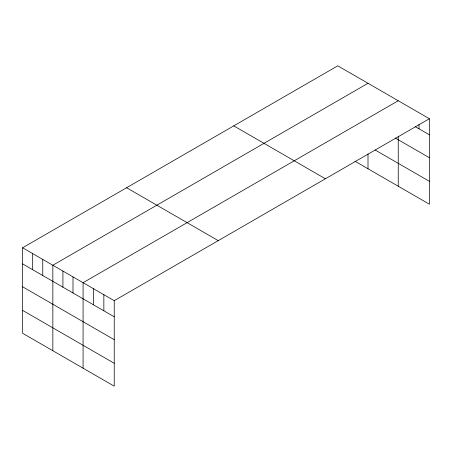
<?xml version="1.0" encoding="UTF-8"?>
<svg xmlns="http://www.w3.org/2000/svg" width="452" height="452" viewBox="0 0 452 452"><rect width="100%" height="100%" fill="white"/><g stroke="black" fill="none" stroke-linecap="round" stroke-linejoin="round"><path stroke-width="0.68" d="M22.6 247.781L114.237 300.687L114.237 386.177L22.6 333.271L22.6 247.781L337.763 65.822L429.4 118.729L429.4 204.219L354.961 161.24M368.001 83.287L52.839 265.245L52.839 350.729M398.246 100.745L83.078 282.703L83.078 368.188M114.237 300.687L429.4 118.729M415.348 126.724L429.4 134.837M395.28 138.035L429.4 157.731M375.12 149.985L429.4 181.32M233.757 125.871L325.395 178.777M126.605 187.738L218.243 240.645M22.6 263.889L114.237 316.796M22.6 286.783L114.237 339.689M22.6 310.371L114.237 363.278M419.015 124.639L419.015 128.843M398.246 136.38L398.246 186.23M368.001 153.957L368.001 168.771M103.853 294.693L103.853 310.801M93.468 288.698L93.468 304.801M72.998 276.884L72.998 292.986M62.918 271.064L62.918 287.167M42.759 259.42L42.759 275.528M32.68 253.6L32.68 269.708"/></g></svg>
